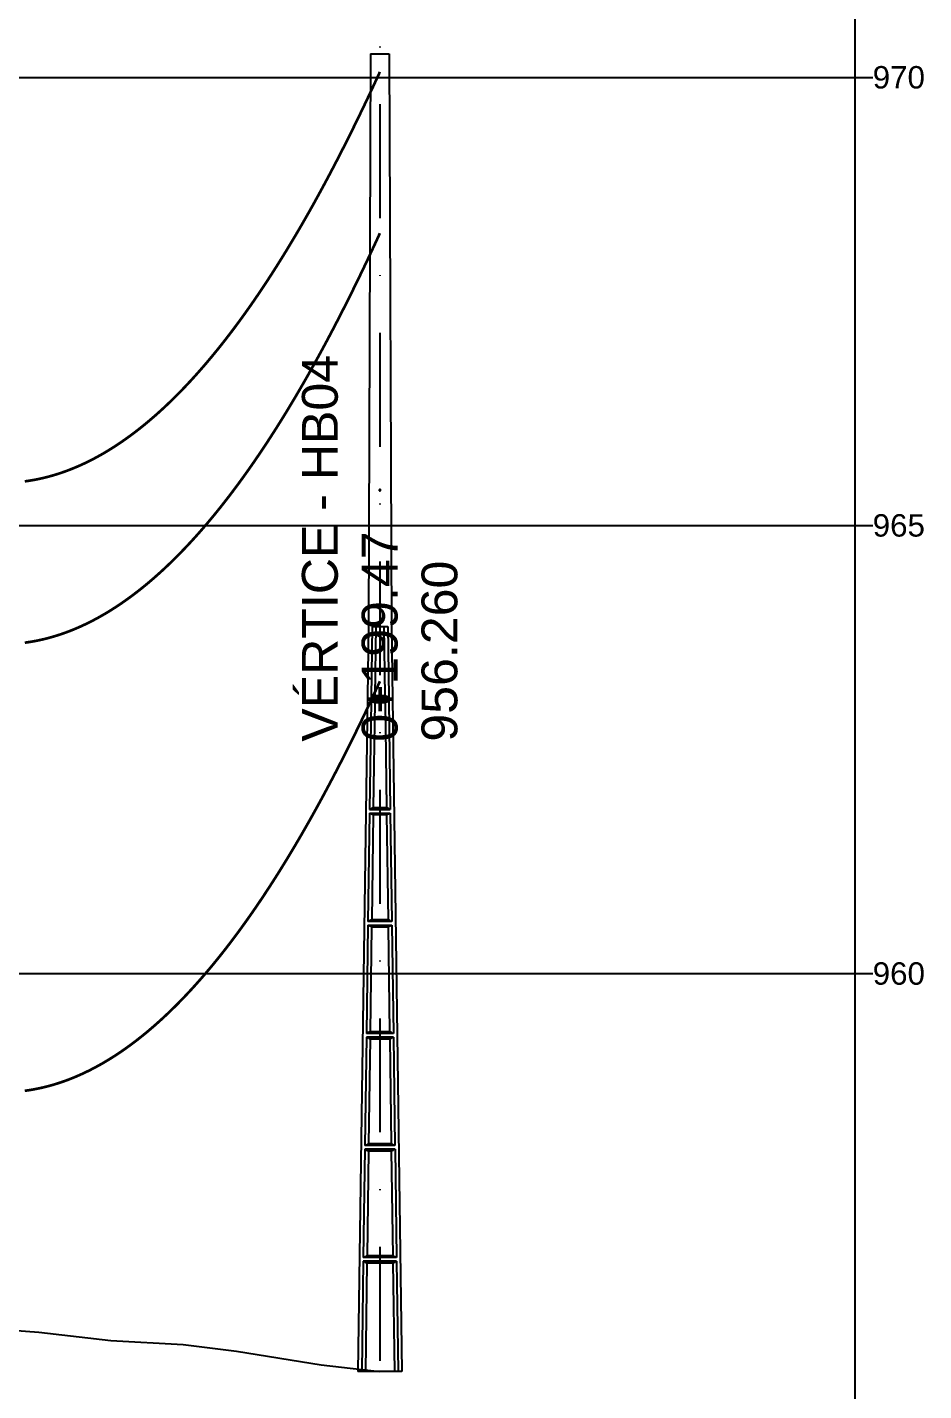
# Model space of a CAD drawing. Header units: metres. Extents: x -121 to 9872, y 3505 to 10721.
# Drawn here: x 158.9 to 258.9, y 4850.9 to 5003.1 of the extents above; entities that cross this region are included whole.
import ezdxf

# ---------------------------------------------------------------- set-up
doc = ezdxf.new("R2010")
doc.units = ezdxf.units.M
doc.header["$PDMODE"] = 2
doc.linetypes.add('DASHDOT', pattern=[25.4, 12.7, -6.35, 0, -6.35])
doc.linetypes.add('HIDDEN', pattern=[0.375, 0.25, -0.125])
for name, color, linetype in [('CON-EOL- CA OXLIP', 140, 'Continuous'), ('CON-EOL- FO', 101, 'Continuous'), ('CON-EOL- PROJEÇÃO', 22, 'Continuous'), ('Grade', 9, 'Continuous'), ('Ind.Rot', 8, 'DASHDOT'), ('Perfil - Caixa', 251, 'Continuous'), ('Perfil - Texto Geral', 7, 'Continuous'), ('Perfil -TERRENO', 7, 'HIDDEN'), ('POSTE DT', 7, 'Continuous')]:
    doc.layers.add(name, color=color, linetype=linetype)
doc.styles.add('Arial', font='arial.ttf')
doc.styles.get("Standard").update_dxf_attribs({"font": 'arial.ttf'})
doc.dimstyles.new('ISO-25', dxfattribs={"dimtxt": 2.5, "dimasz": 2.5, "dimexe": 1.25, "dimexo": 0.625, "dimtad": 1, "dimzin": 1, "dimtxsty": 'Standard', "dimcen": 2.5, "dimaunit": 1, "dimadec": 3, "dimazin": 3, "dimtfac": 1, "dimtmove": 0, "dimatfit": 3, "dimfxlon": 1, "dimarcsym": 0})

# ---------------------------------------------------------------- blocks, each defined once
blk = doc.blocks.new('*U9')
at = {"layer": 'POSTE DT', "extrusion": (0, 1, 0)}
for p, q in [((-3.31, 463.33), (-4.05, 262)), ((-3.31, 463.33), (3.31, 463.33)), ((3.31, 463.33), (4.06, 262)), ((-4.05, 262), (-7.72, 0)), ((-4.05, 262), (-4.05, 262)), ((-2.73, 262), (-3.08, 237.05)), ((-2.73, 262), (2.75, 262)), ((-1.42, 262), (-1.77, 237.57)), ((1.43, 262), (1.77, 237.57)), ((2.75, 262), (3.1, 237.05)), ((4.06, 262), (7.72, 0)), ((-3.1, 235.74), (-3.63, 197.65)), ((3.11, 235.73), (-3.1, 235.74)), ((3.1, 237.05), (-3.08, 237.05)), ((-1.8, 235.21), (-2.32, 198.19)), ((1.8, 235.21), (2.32, 198.19)), ((3.11, 235.73), (3.65, 197.65)), ((-3.65, 196.34), (-4.19, 158.25)), ((-2.35, 195.8), (-2.87, 158.8)), ((2.35, 195.8), (2.87, 158.8)), ((3.66, 196.34), (4.2, 158.25)), ((-4.21, 156.94), (-4.74, 118.85)), ((-2.9, 156.39), (-3.42, 119.41)), ((2.91, 156.39), (3.42, 119.41)), ((4.21, 156.94), (4.75, 118.85)), ((-4.76, 117.54), (-5.29, 79.45)), ((4.77, 117.54), (-4.76, 117.54)), ((4.75, 118.85), (-4.74, 118.85)), ((-3.46, 116.98), (-3.97, 80.02)), ((3.46, 116.98), (3.98, 80.02)), ((4.77, 117.54), (5.3, 79.45)), ((-5.31, 78.14), (-5.85, 40.06)), ((5.32, 78.14), (-5.31, 78.14)), ((5.3, 79.45), (-5.29, 79.45)), ((-4.01, 77.57), (-4.53, 40.63)), ((4.01, 77.57), (4.53, 40.63)), ((5.32, 78.14), (5.85, 40.06)), ((-5.86, 38.74), (-6.41, 0)), ((5.87, 38.74), (-5.86, 38.74)), ((5.85, 40.06), (-5.85, 40.06)), ((5.87, 38.74), (6.41, 0)), ((-4.56, 38.17), (-5.1, 0)), ((4.56, 38.17), (5.1, 0)), ((-6.41, 0), (-7.72, 0)), ((-5.1, 0), (-6.41, 0)), ((5.1, 0), (-5.1, 0)), ((6.41, 0), (5.1, 0)), ((7.72, 0), (6.41, 0))]:
    blk.add_line(p, q, dxfattribs=at)
at = {"layer": 'POSTE DT', "ltscale": 3}
for points in [[(-3.63, 197.65), (3.65, 197.65)], [(-3.65, 196.34), (3.66, 196.34)], [(4.2, 158.25), (-4.19, 158.25)], [(-4.21, 156.94), (4.21, 156.94)]]:
    blk.add_lwpolyline(points, dxfattribs=at)
at = {"layer": 'POSTE DT'}
for points, knots in [([(0.25, 309.94), (0.25, 309.93), (0.25, 309.93), (0.25, 309.92), (0.25, 309.91), (0.25, 309.9), (0.25, 309.89), (0.24, 309.85), (0.22, 309.82), (0.19, 309.77), (0.16, 309.74), (0.11, 309.71), (0.08, 309.7), (0.01, 309.68), (-0.02, 309.68), (-0.08, 309.7), (-0.11, 309.71), (-0.16, 309.74), (-0.18, 309.76), (-0.21, 309.8), (-0.22, 309.82), (-0.24, 309.85), (-0.24, 309.87), (-0.25, 309.89), (-0.25, 309.9), (-0.25, 309.92), (-0.25, 309.92), (-0.25, 309.93), (-0.25, 309.94), (-0.25, 309.95), (-0.25, 309.95), (-0.25, 309.96), (-0.25, 309.97), (-0.24, 310), (-0.23, 310.02), (-0.21, 310.07), (-0.2, 310.09), (-0.15, 310.14), (-0.13, 310.15), (-0.07, 310.18), (-0.03, 310.19), (0.03, 310.19), (0.06, 310.18), (0.12, 310.16), (0.14, 310.14), (0.18, 310.11), (0.2, 310.09), (0.21, 310.06), (0.22, 310.05), (0.23, 310.04), (0.24, 310.01), (0.24, 309.99), (0.25, 309.97), (0.25, 309.96), (0.25, 309.95), (0.25, 309.94), (0.25, 309.94), (0.25, 309.94), (0.25, 309.94)], [-54.728303, -54.728303, -54.728303, -54.728303, -54.309038, -54.309038, -53.647169, -53.647169, -52.532885, -52.532885, -48.86224, -48.86224, -45.282765, -45.282765, -41.52867, -41.52867, -37.867486, -37.867486, -34.454589, -34.454589, -31.301423, -31.301423, -28.48103, -28.48103, -26.961755, -26.961755, -25.7544, -25.7544, -25.136228, -25.136228, -24.64409, -24.64409, -24.094201, -24.094201, -23.191199, -23.191199, -20.494482, -20.494482, -17.342863, -17.342863, -13.645538, -13.645538, -9.835989, -9.835989, -6.296781, -6.296781, -3.005029, -3.005029, 0, 0, 0, 1.527594, 1.527594, 3.697216, 3.697216, 4.489727, 4.489727, 5.01438, 5.01438, 5.095313, 5.095313, 5.095313, 5.095313]), ([(-3.1, 235.74), (-2.88, 235.65), (-2.67, 235.56), (-2.23, 235.39), (-2.02, 235.3), (-1.8, 235.21)], [0.055576, 0.055576, 0.055576, 0.055576, 56.767409, 56.767409, 113.50757, 113.50757, 113.50757, 113.50757]), ([(-1.77, 237.57), (-1.99, 237.49), (-2.21, 237.4), (-2.64, 237.22), (-2.86, 237.14), (-3.08, 237.05)], [0, 0, 0, 0, 56.660495, 56.660495, 113.412826, 113.412826, 113.412826, 113.412826]), ([(-1.8, 235.21), (-1.2, 235.21), (-0.6, 235.21), (0.6, 235.21), (1.2, 235.21), (1.8, 235.21)], [0, 0, 0, 0, 68.567797, 68.567797, 137.136247, 137.136247, 137.136247, 137.136247]), ([(1.77, 237.57), (1.18, 237.57), (0.59, 237.57), (-0.59, 237.57), (-1.18, 237.57), (-1.77, 237.57)], [0, 0, 0, 0, 67.306894, 67.306894, 134.614447, 134.614447, 134.614447, 134.614447]), ([(3.1, 237.05), (2.87, 237.14), (2.65, 237.23), (2.21, 237.4), (1.99, 237.49), (1.77, 237.57)], [0, 0, 0, 0, 56.738948, 56.738948, 113.38731, 113.38731, 113.38731, 113.38731]), ([(1.8, 235.21), (2.02, 235.3), (2.24, 235.38), (2.68, 235.56), (2.89, 235.65), (3.11, 235.73)], [0, 0, 0, 0, 56.845349, 56.845349, 113.599799, 113.599799, 113.599799, 113.599799]), ([(-2.32, 198.19), (-2.54, 198.1), (-2.76, 198.01), (-3.2, 197.83), (-3.41, 197.74), (-3.63, 197.65)], [0, 0, 0, 0, 63.412073, 63.412073, 126.777421, 126.777421, 126.777421, 126.777421]), ([(2.32, 198.19), (1.55, 198.19), (0.77, 198.19), (-0.77, 198.19), (-1.55, 198.19), (-2.32, 198.19)], [0, 0, 0, 0, 88.31008, 88.31008, 176.620652, 176.620652, 176.620652, 176.620652]), ([(3.65, 197.65), (3.43, 197.74), (3.2, 197.83), (2.76, 198.01), (2.54, 198.1), (2.32, 198.19)], [0, 0, 0, 0, 63.488119, 63.488119, 126.880939, 126.880939, 126.880939, 126.880939]), ([(-3.65, 196.34), (-3.43, 196.25), (-3.22, 196.16), (-2.78, 195.98), (-2.57, 195.89), (-2.35, 195.8)], [0.054307, 0.054307, 0.054307, 0.054307, 63.527131, 63.527131, 127.063246, 127.063246, 127.063246, 127.063246]), ([(-2.35, 195.8), (-1.57, 195.8), (-0.78, 195.8), (0.79, 195.8), (1.57, 195.8), (2.35, 195.8)], [0, 0, 0, 0, 89.585713, 89.585713, 179.17191, 179.17191, 179.17191, 179.17191]), ([(2.35, 195.8), (2.57, 195.89), (2.79, 195.98), (3.23, 196.16), (3.45, 196.25), (3.66, 196.34)], [0, 0, 0, 0, 63.60246, 63.60246, 127.109696, 127.109696, 127.109696, 127.109696]), ([(-2.87, 158.8), (-3.09, 158.71), (-3.31, 158.62), (-3.75, 158.43), (-3.97, 158.34), (-4.19, 158.25)], [0, 0, 0, 0, 70.301707, 70.301707, 140.590947, 140.590947, 140.590947, 140.590947]), ([(2.87, 158.8), (1.92, 158.8), (0.96, 158.8), (-0.96, 158.8), (-1.91, 158.8), (-2.87, 158.8)], [0, 0, 0, 0, 109.314454, 109.314454, 218.629264, 218.629264, 218.629264, 218.629264]), ([(4.2, 158.25), (3.98, 158.34), (3.76, 158.44), (3.31, 158.62), (3.09, 158.71), (2.87, 158.8)], [0, 0, 0, 0, 70.379198, 70.379198, 140.659718, 140.659718, 140.659718, 140.659718]), ([(-4.21, 156.94), (-3.99, 156.85), (-3.77, 156.75), (-3.34, 156.57), (-3.12, 156.48), (-2.9, 156.39)], [0.053423, 0.053423, 0.053423, 0.053423, 70.429742, 70.429742, 140.90167, 140.90167, 140.90167, 140.90167]), ([(-2.9, 156.39), (-1.94, 156.39), (-0.97, 156.39), (0.97, 156.39), (1.94, 156.39), (2.91, 156.39)], [0, 0, 0, 0, 110.60219, 110.60219, 221.20473, 221.20473, 221.20473, 221.20473]), ([(2.91, 156.39), (3.12, 156.48), (3.34, 156.57), (3.78, 156.75), (4, 156.85), (4.21, 156.94)], [0, 0, 0, 0, 70.506649, 70.506649, 140.914701, 140.914701, 140.914701, 140.914701]), ([(-4.76, 117.54), (-4.54, 117.45), (-4.32, 117.35), (-3.89, 117.17), (-3.67, 117.07), (-3.46, 116.98)], [0.052784, 0.052784, 0.052784, 0.052784, 77.438432, 77.438432, 154.950301, 154.950301, 154.950301, 154.950301]), ([(-3.42, 119.41), (-3.64, 119.32), (-3.86, 119.23), (-4.3, 119.04), (-4.52, 118.95), (-4.74, 118.85)], [0, 0, 0, 0, 77.299547, 77.299547, 154.618634, 154.618634, 154.618634, 154.618634]), ([(-3.46, 116.98), (-2.3, 116.98), (-1.15, 116.98), (1.15, 116.98), (2.31, 116.98), (3.46, 116.98)], [0, 0, 0, 0, 131.617604, 131.617604, 263.235447, 263.235447, 263.235447, 263.235447]), ([(3.42, 119.41), (2.28, 119.41), (1.14, 119.41), (-1.14, 119.41), (-2.28, 119.41), (-3.42, 119.41)], [0, 0, 0, 0, 130.319901, 130.319901, 260.640046, 260.640046, 260.640046, 260.640046]), ([(4.75, 118.85), (4.53, 118.95), (4.31, 119.04), (3.87, 119.23), (3.64, 119.32), (3.42, 119.41)], [0, 0, 0, 0, 77.381597, 77.381597, 154.66183, 154.66183, 154.66183, 154.66183]), ([(3.46, 116.98), (3.68, 117.07), (3.89, 117.17), (4.33, 117.35), (4.55, 117.45), (4.77, 117.54)], [0, 0, 0, 0, 77.520013, 77.520013, 154.938747, 154.938747, 154.938747, 154.938747]), ([(-5.31, 78.14), (-5.09, 78.05), (-4.88, 77.95), (-4.44, 77.76), (-4.23, 77.67), (-4.01, 77.57)], [0.052308, 0.052308, 0.052308, 0.052308, 84.527725, 84.527725, 169.158824, 169.158824, 169.158824, 169.158824]), ([(-3.97, 80.02), (-4.19, 79.93), (-4.41, 79.83), (-4.85, 79.64), (-5.07, 79.55), (-5.29, 79.45)], [0, 0, 0, 0, 84.379671, 84.379671, 168.809376, 168.809376, 168.809376, 168.809376]), ([(-4.01, 77.57), (-2.67, 77.57), (-1.34, 77.57), (1.34, 77.57), (2.67, 77.57), (4.01, 77.57)], [0, 0, 0, 0, 152.632212, 152.632212, 305.264569, 305.264569, 305.264569, 305.264569]), ([(3.98, 80.02), (2.65, 80.02), (1.33, 80.02), (-1.32, 80.02), (-2.65, 80.02), (-3.97, 80.02)], [0, 0, 0, 0, 151.326157, 151.326157, 302.652465, 302.652465, 302.652465, 302.652465]), ([(5.3, 79.45), (5.08, 79.55), (4.86, 79.64), (4.42, 79.83), (4.2, 79.93), (3.98, 80.02)], [0, 0, 0, 0, 84.46863, 84.46863, 168.833721, 168.833721, 168.833721, 168.833721]), ([(4.01, 77.57), (4.23, 77.67), (4.45, 77.76), (4.88, 77.95), (5.1, 78.05), (5.32, 78.14)], [0, 0, 0, 0, 84.616316, 84.616316, 169.129178, 169.129178, 169.129178, 169.129178]), ([(-5.86, 38.74), (-5.65, 38.65), (-5.43, 38.55), (-5, 38.36), (-4.78, 38.26), (-4.56, 38.17)], [0.026524, 0.026524, 0.026524, 0.026524, 91.679563, 91.679563, 183.466041, 183.466041, 183.466041, 183.466041]), ([(-4.53, 40.63), (-4.75, 40.53), (-4.97, 40.44), (-5.41, 40.25), (-5.63, 40.15), (-5.85, 40.06)], [0, 0, 0, 0, 91.523648, 91.523648, 183.126775, 183.126775, 183.126775, 183.126775]), ([(4.53, 40.63), (3.02, 40.63), (1.51, 40.63), (-1.51, 40.63), (-3.02, 40.63), (-4.53, 40.63)], [0, 0, 0, 0, 172.33304, 172.33304, 344.666151, 344.666151, 344.666151, 344.666151]), ([(5.85, 40.06), (5.63, 40.15), (5.41, 40.25), (4.97, 40.44), (4.75, 40.53), (4.53, 40.63)], [0, 0, 0, 0, 91.621326, 91.621326, 183.137324, 183.137324, 183.137324, 183.137324]), ([(4.56, 38.17), (4.78, 38.26), (5, 38.36), (5.43, 38.55), (5.65, 38.65), (5.87, 38.74)], [0, 0, 0, 0, 91.776928, 91.776928, 183.448614, 183.448614, 183.448614, 183.448614]), ([(-4.56, 38.17), (-3.04, 38.17), (-1.52, 38.17), (1.52, 38.17), (3.04, 38.17), (4.56, 38.17)], [0, 0, 0, 0, 173.646192, 173.646192, 347.292451, 347.292451, 347.292451, 347.292451])]:
    blk.add_open_spline(points, degree=3, knots=knots, dxfattribs=at)
blk = doc.blocks.new('*D321')
at = {"color": 0, "lineweight": -2, "transparency": 16777216}
for p, q in [((130.74, 5012.3), (130.74, 5014.55)), ((198.21, 5012.3), (198.21, 5014.55)), ((133.24, 5013.3), (195.71, 5013.3))]:
    blk.add_line(p, q, dxfattribs=at)
at = {"color": 0, "transparency": 16777216}
for points in [[(133.24, 5013.72), (133.24, 5012.88), (130.74, 5013.3)], [(195.71, 5013.72), (195.71, 5012.88), (198.21, 5013.3)]]:
    blk.add_solid(points, dxfattribs=at)
at = {"layer": 'Defpoints', "color": 0, "transparency": 16777216}
for p in [(198.21, 5013.3), (198.21, 5000.11), (130.74, 4970.79)]:
    blk.add_point(p, dxfattribs=at)
at = {"color": 0, "transparency": 16777216, "insert": (164.47, 5015.2), "char_height": 2.5, "attachment_point": 5}
blk.add_mtext('67.47', dxfattribs=at)

msp = doc.modelspace()

# ---------------------------------------------------------------- linework, layer by layer
at = {"layer": 'CON-EOL- CA OXLIP', "const_width": 0.3}
for points in [[(158.599, 4952.417), (158.935, 4952.464), (159.27, 4952.516), (159.606, 4952.574), (159.942, 4952.638), (160.277, 4952.708), (160.613, 4952.783), (160.949, 4952.865), (161.284, 4952.952), (161.62, 4953.045), (161.956, 4953.144), (162.291, 4953.248), (162.627, 4953.358), (162.963, 4953.475), (163.298, 4953.596), (163.634, 4953.724), (163.97, 4953.858), (164.305, 4953.997), (164.641, 4954.142), (164.977, 4954.293), (165.312, 4954.45), (165.648, 4954.612), (165.984, 4954.781), (166.319, 4954.955), (166.655, 4955.135), (166.991, 4955.321), (167.326, 4955.512), (167.662, 4955.71), (167.998, 4955.913), (168.333, 4956.122), (168.669, 4956.337), (169.005, 4956.557), (169.34, 4956.784), (169.676, 4957.016), (170.012, 4957.254), (170.347, 4957.498), (170.683, 4957.748), (171.019, 4958.003), (171.354, 4958.264), (171.69, 4958.531), (172.026, 4958.804), (172.361, 4959.083), (172.697, 4959.368), (173.033, 4959.658), (173.368, 4959.954), (173.704, 4960.256), (174.04, 4960.564), (174.375, 4960.878), (174.711, 4961.197), (175.046, 4961.523), (175.382, 4961.854), (175.718, 4962.191), (176.053, 4962.533), (176.389, 4962.882), (176.725, 4963.237), (177.06, 4963.597), (177.396, 4963.963), (177.732, 4964.335), (178.067, 4964.713), (178.403, 4965.096), (178.739, 4965.486), (179.074, 4965.881), (179.41, 4966.282), (179.746, 4966.689), (180.081, 4967.102), (180.417, 4967.52), (180.753, 4967.945), (181.088, 4968.375), (181.424, 4968.811), (181.76, 4969.253), (182.095, 4969.701), (182.431, 4970.155), (182.767, 4970.615), (183.102, 4971.08), (183.438, 4971.551), (183.774, 4972.028), (184.109, 4972.511), (184.445, 4973), (184.781, 4973.495), (185.116, 4973.995), (185.452, 4974.502), (185.788, 4975.014), (186.123, 4975.532), (186.459, 4976.056), (186.795, 4976.586), (187.13, 4977.122), (187.466, 4977.663), (187.802, 4978.211), (188.137, 4978.764), (188.473, 4979.324), (188.809, 4979.889), (189.144, 4980.46), (189.48, 4981.037), (189.816, 4981.619), (190.151, 4982.208), (190.487, 4982.802), (190.823, 4983.403), (191.158, 4984.009), (191.494, 4984.621), (191.83, 4985.24), (192.165, 4985.863), (192.501, 4986.493), (192.837, 4987.129), (193.172, 4987.771), (193.508, 4988.418), (193.844, 4989.072), (194.179, 4989.731), (194.515, 4990.397), (194.851, 4991.068), (195.186, 4991.745), (195.522, 4992.428), (195.858, 4993.117), (196.193, 4993.812), (196.529, 4994.513), (196.865, 4995.219), (197.2, 4995.932), (197.536, 4996.651), (197.871, 4997.375), (198.207, 4998.106)], [(158.599, 4952.417), (158.935, 4952.464), (159.27, 4952.516), (159.606, 4952.574), (159.942, 4952.638), (160.277, 4952.708), (160.613, 4952.783), (160.949, 4952.865), (161.284, 4952.952), (161.62, 4953.045), (161.956, 4953.144), (162.291, 4953.248), (162.627, 4953.358), (162.963, 4953.475), (163.298, 4953.596), (163.634, 4953.724), (163.97, 4953.858), (164.305, 4953.997), (164.641, 4954.142), (164.977, 4954.293), (165.312, 4954.45), (165.648, 4954.612), (165.984, 4954.781), (166.319, 4954.955), (166.655, 4955.135), (166.991, 4955.321), (167.326, 4955.512), (167.662, 4955.71), (167.998, 4955.913), (168.333, 4956.122), (168.669, 4956.337), (169.005, 4956.557), (169.34, 4956.784), (169.676, 4957.016), (170.012, 4957.254), (170.347, 4957.498), (170.683, 4957.748), (171.019, 4958.003), (171.354, 4958.264), (171.69, 4958.531), (172.026, 4958.804), (172.361, 4959.083), (172.697, 4959.368), (173.033, 4959.658), (173.368, 4959.954), (173.704, 4960.256), (174.04, 4960.564), (174.375, 4960.878), (174.711, 4961.197), (175.046, 4961.523), (175.382, 4961.854), (175.718, 4962.191), (176.053, 4962.533), (176.389, 4962.882), (176.725, 4963.237), (177.06, 4963.597), (177.396, 4963.963), (177.732, 4964.335), (178.067, 4964.713), (178.403, 4965.096), (178.739, 4965.486), (179.074, 4965.881), (179.41, 4966.282), (179.746, 4966.689), (180.081, 4967.102), (180.417, 4967.52), (180.753, 4967.945), (181.088, 4968.375), (181.424, 4968.811), (181.76, 4969.253), (182.095, 4969.701), (182.431, 4970.155), (182.767, 4970.615), (183.102, 4971.08), (183.438, 4971.551), (183.774, 4972.028), (184.109, 4972.511), (184.445, 4973), (184.781, 4973.495), (185.116, 4973.995), (185.452, 4974.502), (185.788, 4975.014), (186.123, 4975.532), (186.459, 4976.056), (186.795, 4976.586), (187.13, 4977.122), (187.466, 4977.663), (187.802, 4978.211), (188.137, 4978.764), (188.473, 4979.324), (188.809, 4979.889), (189.144, 4980.46), (189.48, 4981.037), (189.816, 4981.619), (190.151, 4982.208), (190.487, 4982.802), (190.823, 4983.403), (191.158, 4984.009), (191.494, 4984.621), (191.83, 4985.239), (192.165, 4985.863), (192.501, 4986.493), (192.837, 4987.129), (193.172, 4987.771), (193.508, 4988.418), (193.844, 4989.072), (194.179, 4989.731), (194.515, 4990.397), (194.851, 4991.068), (195.186, 4991.745), (195.522, 4992.428), (195.858, 4993.117), (196.193, 4993.812), (196.529, 4994.513), (196.865, 4995.219), (197.2, 4995.932), (197.536, 4996.651), (197.871, 4997.375), (198.207, 4998.106)], [(158.599, 4952.417), (158.935, 4952.464), (159.27, 4952.516), (159.606, 4952.574), (159.942, 4952.638), (160.277, 4952.708), (160.613, 4952.783), (160.949, 4952.865), (161.284, 4952.952), (161.62, 4953.045), (161.956, 4953.144), (162.291, 4953.248), (162.627, 4953.358), (162.963, 4953.475), (163.298, 4953.596), (163.634, 4953.724), (163.97, 4953.858), (164.305, 4953.997), (164.641, 4954.142), (164.977, 4954.293), (165.312, 4954.45), (165.648, 4954.612), (165.984, 4954.781), (166.319, 4954.955), (166.655, 4955.135), (166.991, 4955.321), (167.326, 4955.512), (167.662, 4955.71), (167.998, 4955.913), (168.333, 4956.122), (168.669, 4956.337), (169.005, 4956.557), (169.34, 4956.784), (169.676, 4957.016), (170.012, 4957.254), (170.347, 4957.498), (170.683, 4957.748), (171.019, 4958.003), (171.354, 4958.264), (171.69, 4958.531), (172.026, 4958.804), (172.361, 4959.083), (172.697, 4959.368), (173.033, 4959.658), (173.368, 4959.954), (173.704, 4960.256), (174.04, 4960.564), (174.375, 4960.878), (174.711, 4961.197), (175.046, 4961.523), (175.382, 4961.854), (175.718, 4962.191), (176.053, 4962.533), (176.389, 4962.882), (176.725, 4963.237), (177.06, 4963.597), (177.396, 4963.963), (177.732, 4964.335), (178.067, 4964.713), (178.403, 4965.096), (178.739, 4965.486), (179.074, 4965.881), (179.41, 4966.282), (179.746, 4966.689), (180.081, 4967.102), (180.417, 4967.52), (180.753, 4967.945), (181.088, 4968.375), (181.424, 4968.811), (181.76, 4969.253), (182.095, 4969.701), (182.431, 4970.155), (182.767, 4970.615), (183.102, 4971.08), (183.438, 4971.551), (183.774, 4972.028), (184.109, 4972.511), (184.445, 4973), (184.781, 4973.495), (185.116, 4973.995), (185.452, 4974.502), (185.788, 4975.014), (186.123, 4975.532), (186.459, 4976.056), (186.795, 4976.586), (187.13, 4977.122), (187.466, 4977.663), (187.802, 4978.211), (188.137, 4978.764), (188.473, 4979.324), (188.809, 4979.889), (189.144, 4980.46), (189.48, 4981.037), (189.816, 4981.619), (190.151, 4982.208), (190.487, 4982.802), (190.823, 4983.403), (191.158, 4984.009), (191.494, 4984.621), (191.83, 4985.239), (192.165, 4985.863), (192.501, 4986.493), (192.837, 4987.129), (193.172, 4987.771), (193.508, 4988.418), (193.844, 4989.072), (194.179, 4989.731), (194.515, 4990.397), (194.851, 4991.068), (195.186, 4991.745), (195.522, 4992.428), (195.858, 4993.117), (196.193, 4993.812), (196.529, 4994.513), (196.865, 4995.219), (197.2, 4995.932), (197.536, 4996.651), (197.871, 4997.375), (198.207, 4998.106)]]:
    msp.add_lwpolyline(points, dxfattribs=at)
at = {"layer": 'CON-EOL- FO', "const_width": 0.3}
for points in [[(158.599, 4934.417), (158.935, 4934.464), (159.27, 4934.516), (159.606, 4934.574), (159.942, 4934.638), (160.277, 4934.708), (160.613, 4934.783), (160.949, 4934.865), (161.284, 4934.952), (161.62, 4935.045), (161.956, 4935.144), (162.291, 4935.248), (162.627, 4935.358), (162.963, 4935.475), (163.298, 4935.596), (163.634, 4935.724), (163.97, 4935.858), (164.305, 4935.997), (164.641, 4936.142), (164.977, 4936.293), (165.312, 4936.45), (165.648, 4936.612), (165.984, 4936.781), (166.319, 4936.955), (166.655, 4937.135), (166.991, 4937.321), (167.326, 4937.512), (167.662, 4937.71), (167.998, 4937.913), (168.333, 4938.122), (168.669, 4938.337), (169.005, 4938.557), (169.34, 4938.784), (169.676, 4939.016), (170.012, 4939.254), (170.347, 4939.498), (170.683, 4939.748), (171.019, 4940.003), (171.354, 4940.264), (171.69, 4940.531), (172.026, 4940.804), (172.361, 4941.083), (172.697, 4941.368), (173.033, 4941.658), (173.368, 4941.954), (173.704, 4942.256), (174.04, 4942.564), (174.375, 4942.878), (174.711, 4943.197), (175.046, 4943.523), (175.382, 4943.854), (175.718, 4944.191), (176.053, 4944.533), (176.389, 4944.882), (176.725, 4945.237), (177.06, 4945.597), (177.396, 4945.963), (177.732, 4946.335), (178.067, 4946.713), (178.403, 4947.096), (178.739, 4947.486), (179.074, 4947.881), (179.41, 4948.282), (179.746, 4948.689), (180.081, 4949.102), (180.417, 4949.52), (180.753, 4949.945), (181.088, 4950.375), (181.424, 4950.811), (181.76, 4951.253), (182.095, 4951.701), (182.431, 4952.155), (182.767, 4952.615), (183.102, 4953.08), (183.438, 4953.551), (183.774, 4954.028), (184.109, 4954.511), (184.445, 4955), (184.781, 4955.495), (185.116, 4955.995), (185.452, 4956.502), (185.788, 4957.014), (186.123, 4957.532), (186.459, 4958.056), (186.795, 4958.586), (187.13, 4959.122), (187.466, 4959.663), (187.802, 4960.211), (188.137, 4960.764), (188.473, 4961.324), (188.809, 4961.889), (189.144, 4962.46), (189.48, 4963.037), (189.816, 4963.619), (190.151, 4964.208), (190.487, 4964.802), (190.823, 4965.403), (191.158, 4966.009), (191.494, 4966.621), (191.83, 4967.24), (192.165, 4967.863), (192.501, 4968.493), (192.837, 4969.129), (193.172, 4969.771), (193.508, 4970.418), (193.844, 4971.072), (194.179, 4971.731), (194.515, 4972.397), (194.851, 4973.068), (195.186, 4973.745), (195.522, 4974.428), (195.858, 4975.117), (196.193, 4975.812), (196.529, 4976.513), (196.865, 4977.219), (197.2, 4977.932), (197.536, 4978.651), (197.871, 4979.375), (198.207, 4980.106)], [(158.599, 4934.417), (158.935, 4934.464), (159.27, 4934.516), (159.606, 4934.574), (159.942, 4934.638), (160.277, 4934.708), (160.613, 4934.783), (160.949, 4934.865), (161.284, 4934.952), (161.62, 4935.045), (161.956, 4935.144), (162.291, 4935.248), (162.627, 4935.358), (162.963, 4935.475), (163.298, 4935.596), (163.634, 4935.724), (163.97, 4935.858), (164.305, 4935.997), (164.641, 4936.142), (164.977, 4936.293), (165.312, 4936.45), (165.648, 4936.612), (165.984, 4936.781), (166.319, 4936.955), (166.655, 4937.135), (166.991, 4937.321), (167.326, 4937.512), (167.662, 4937.71), (167.998, 4937.913), (168.333, 4938.122), (168.669, 4938.337), (169.005, 4938.557), (169.34, 4938.784), (169.676, 4939.016), (170.012, 4939.254), (170.347, 4939.498), (170.683, 4939.748), (171.019, 4940.003), (171.354, 4940.264), (171.69, 4940.531), (172.026, 4940.804), (172.361, 4941.083), (172.697, 4941.368), (173.033, 4941.658), (173.368, 4941.954), (173.704, 4942.256), (174.04, 4942.564), (174.375, 4942.878), (174.711, 4943.197), (175.046, 4943.523), (175.382, 4943.854), (175.718, 4944.191), (176.053, 4944.533), (176.389, 4944.882), (176.725, 4945.237), (177.06, 4945.597), (177.396, 4945.963), (177.732, 4946.335), (178.067, 4946.713), (178.403, 4947.096), (178.739, 4947.486), (179.074, 4947.881), (179.41, 4948.282), (179.746, 4948.689), (180.081, 4949.102), (180.417, 4949.52), (180.753, 4949.945), (181.088, 4950.375), (181.424, 4950.811), (181.76, 4951.253), (182.095, 4951.701), (182.431, 4952.155), (182.767, 4952.615), (183.102, 4953.08), (183.438, 4953.551), (183.774, 4954.028), (184.109, 4954.511), (184.445, 4955), (184.781, 4955.495), (185.116, 4955.995), (185.452, 4956.502), (185.788, 4957.014), (186.123, 4957.532), (186.459, 4958.056), (186.795, 4958.586), (187.13, 4959.122), (187.466, 4959.663), (187.802, 4960.211), (188.137, 4960.764), (188.473, 4961.324), (188.809, 4961.889), (189.144, 4962.46), (189.48, 4963.037), (189.816, 4963.619), (190.151, 4964.208), (190.487, 4964.802), (190.823, 4965.403), (191.158, 4966.009), (191.494, 4966.621), (191.83, 4967.239), (192.165, 4967.863), (192.501, 4968.493), (192.837, 4969.129), (193.172, 4969.771), (193.508, 4970.418), (193.844, 4971.072), (194.179, 4971.731), (194.515, 4972.397), (194.851, 4973.068), (195.186, 4973.745), (195.522, 4974.428), (195.858, 4975.117), (196.193, 4975.812), (196.529, 4976.513), (196.865, 4977.219), (197.2, 4977.932), (197.536, 4978.651), (197.871, 4979.375), (198.207, 4980.106)], [(158.599, 4934.417), (158.935, 4934.464), (159.27, 4934.516), (159.606, 4934.574), (159.942, 4934.638), (160.277, 4934.708), (160.613, 4934.783), (160.949, 4934.865), (161.284, 4934.952), (161.62, 4935.045), (161.956, 4935.144), (162.291, 4935.248), (162.627, 4935.358), (162.963, 4935.475), (163.298, 4935.596), (163.634, 4935.724), (163.97, 4935.858), (164.305, 4935.997), (164.641, 4936.142), (164.977, 4936.293), (165.312, 4936.45), (165.648, 4936.612), (165.984, 4936.781), (166.319, 4936.955), (166.655, 4937.135), (166.991, 4937.321), (167.326, 4937.512), (167.662, 4937.71), (167.998, 4937.913), (168.333, 4938.122), (168.669, 4938.337), (169.005, 4938.557), (169.34, 4938.784), (169.676, 4939.016), (170.012, 4939.254), (170.347, 4939.498), (170.683, 4939.748), (171.019, 4940.003), (171.354, 4940.264), (171.69, 4940.531), (172.026, 4940.804), (172.361, 4941.083), (172.697, 4941.368), (173.033, 4941.658), (173.368, 4941.954), (173.704, 4942.256), (174.04, 4942.564), (174.375, 4942.878), (174.711, 4943.197), (175.046, 4943.523), (175.382, 4943.854), (175.718, 4944.191), (176.053, 4944.533), (176.389, 4944.882), (176.725, 4945.237), (177.06, 4945.597), (177.396, 4945.963), (177.732, 4946.335), (178.067, 4946.713), (178.403, 4947.096), (178.739, 4947.486), (179.074, 4947.881), (179.41, 4948.282), (179.746, 4948.689), (180.081, 4949.102), (180.417, 4949.52), (180.753, 4949.945), (181.088, 4950.375), (181.424, 4950.811), (181.76, 4951.253), (182.095, 4951.701), (182.431, 4952.155), (182.767, 4952.615), (183.102, 4953.08), (183.438, 4953.551), (183.774, 4954.028), (184.109, 4954.511), (184.445, 4955), (184.781, 4955.495), (185.116, 4955.995), (185.452, 4956.502), (185.788, 4957.014), (186.123, 4957.532), (186.459, 4958.056), (186.795, 4958.586), (187.13, 4959.122), (187.466, 4959.663), (187.802, 4960.211), (188.137, 4960.764), (188.473, 4961.324), (188.809, 4961.889), (189.144, 4962.46), (189.48, 4963.037), (189.816, 4963.619), (190.151, 4964.208), (190.487, 4964.802), (190.823, 4965.403), (191.158, 4966.009), (191.494, 4966.621), (191.83, 4967.239), (192.165, 4967.863), (192.501, 4968.493), (192.837, 4969.129), (193.172, 4969.771), (193.508, 4970.418), (193.844, 4971.072), (194.179, 4971.731), (194.515, 4972.397), (194.851, 4973.068), (195.186, 4973.745), (195.522, 4974.428), (195.858, 4975.117), (196.193, 4975.812), (196.529, 4976.513), (196.865, 4977.219), (197.2, 4977.932), (197.536, 4978.651), (197.871, 4979.375), (198.207, 4980.106)]]:
    msp.add_lwpolyline(points, dxfattribs=at)
at = {"layer": 'CON-EOL- PROJEÇÃO', "const_width": 0.3}
msp.add_lwpolyline([(158.599, 4884.417), (158.935, 4884.464), (159.27, 4884.516), (159.606, 4884.574), (159.942, 4884.638), (160.277, 4884.708), (160.613, 4884.783), (160.949, 4884.865), (161.284, 4884.952), (161.62, 4885.045), (161.956, 4885.144), (162.291, 4885.248), (162.627, 4885.358), (162.963, 4885.475), (163.298, 4885.596), (163.634, 4885.724), (163.97, 4885.858), (164.305, 4885.997), (164.641, 4886.142), (164.977, 4886.293), (165.312, 4886.45), (165.648, 4886.612), (165.984, 4886.781), (166.319, 4886.955), (166.655, 4887.135), (166.991, 4887.321), (167.326, 4887.512), (167.662, 4887.71), (167.998, 4887.913), (168.333, 4888.122), (168.669, 4888.337), (169.005, 4888.557), (169.34, 4888.784), (169.676, 4889.016), (170.012, 4889.254), (170.347, 4889.498), (170.683, 4889.748), (171.019, 4890.003), (171.354, 4890.264), (171.69, 4890.531), (172.026, 4890.804), (172.361, 4891.083), (172.697, 4891.368), (173.033, 4891.658), (173.368, 4891.954), (173.704, 4892.256), (174.04, 4892.564), (174.375, 4892.878), (174.711, 4893.197), (175.046, 4893.523), (175.382, 4893.854), (175.718, 4894.191), (176.053, 4894.533), (176.389, 4894.882), (176.725, 4895.237), (177.06, 4895.597), (177.396, 4895.963), (177.732, 4896.335), (178.067, 4896.713), (178.403, 4897.096), (178.739, 4897.486), (179.074, 4897.881), (179.41, 4898.282), (179.746, 4898.689), (180.081, 4899.102), (180.417, 4899.52), (180.753, 4899.945), (181.088, 4900.375), (181.424, 4900.811), (181.76, 4901.253), (182.095, 4901.701), (182.431, 4902.155), (182.767, 4902.615), (183.102, 4903.08), (183.438, 4903.551), (183.774, 4904.028), (184.109, 4904.511), (184.445, 4905), (184.781, 4905.495), (185.116, 4905.995), (185.452, 4906.502), (185.788, 4907.014), (186.123, 4907.532), (186.459, 4908.056), (186.795, 4908.586), (187.13, 4909.122), (187.466, 4909.663), (187.802, 4910.211), (188.137, 4910.764), (188.473, 4911.324), (188.809, 4911.889), (189.144, 4912.46), (189.48, 4913.037), (189.816, 4913.619), (190.151, 4914.208), (190.487, 4914.802), (190.823, 4915.403), (191.158, 4916.009), (191.494, 4916.621), (191.83, 4917.239), (192.165, 4917.863), (192.501, 4918.493), (192.837, 4919.129), (193.172, 4919.771), (193.508, 4920.418), (193.844, 4921.072), (194.179, 4921.731), (194.515, 4922.397), (194.851, 4923.068), (195.186, 4923.745), (195.522, 4924.428), (195.858, 4925.117), (196.193, 4925.812), (196.529, 4926.513), (196.865, 4927.219), (197.2, 4927.932), (197.536, 4928.651), (197.871, 4929.375), (198.207, 4930.106)], dxfattribs=at)
at = {"layer": 'Grade'}
for points in [[(-71.252, 4997.486), (251.167, 4997.486)], [(-71.252, 4947.486), (251.167, 4947.486)], [(-71.252, 4897.486), (251.167, 4897.486)]]:
    msp.add_lwpolyline(points, dxfattribs=at)
at = {"layer": 'Ind.Rot', "linetype": 'DASHDOT'}
msp.add_line((198.207, 5147.486), (198.207, 4547.486), dxfattribs=at)
at = {"layer": 'Perfil - Caixa'}
for p, q in [((251.167, 4997.486), (253.167, 4997.486)), ((251.167, 4947.486), (253.167, 4947.486)), ((251.167, 4897.486), (253.167, 4897.486))]:
    msp.add_line(p, q, dxfattribs=at)
msp.add_lwpolyline([(-71.252, 5147.486), (251.167, 5147.486), (251.167, 4597.486), (-71.252, 4597.486)], close=True, dxfattribs=at)
at = {"layer": 'Perfil -TERRENO', "linetype": 'Continuous'}
msp.add_lwpolyline([(56.48, 4864.462), (61.763, 4864.379), (70.141, 4864.501), (78.326, 4864.089), (86.305, 4863.38), (94.598, 4863.168), (100.197, 4862.813), (108.222, 4862.374), (116.463, 4861.548), (121.829, 4860.942), (130.227, 4859.81), (138.246, 4859.441), (146.303, 4858.144), (154.681, 4857.901), (160.154, 4857.47), (168.212, 4856.541), (176.248, 4856.105), (182.204, 4855.367), (191.646, 4853.826), (196.204, 4853.326), (198.207, 4853.106)], dxfattribs=at)

# ---------------------------------------------------------------- block references
at = {"layer": 'POSTE DT', "xscale": 0.3172702451939489, "yscale": 0.3172702451939489, "zscale": 0.3172702451939489}
msp.add_blockref('*U9', (198.207, 4853.106), dxfattribs=at)

# ---------------------------------------------------------------- texts
at = {"layer": 'Perfil - Texto Geral', "color": 0, "linetype": 'Continuous', "lineweight": -2, "char_height": 2.5, "attachment_point": 4, "style": 'Arial'}
for s, insert in [('970', (253.167, 4997.486)), ('965', (253.167, 4947.486)), ('960', (253.167, 4897.486))]:
    msp.add_mtext(s, dxfattribs=dict(at, insert=insert))
at = {"layer": 'Perfil - Texto Geral', "linetype": 'ByBlock', "insert": (198.207, 4923.371), "char_height": 4, "attachment_point": 4, "rotation": 90, "style": 'Arial'}
msp.add_mtext('VÉRTICE - HB04\\P0+199.47\\P956.260', dxfattribs=at)

# ---------------------------------------------------------------- dimensions: what is measured, and where the dimension line sits
dim = msp.add_linear_dim(base=(198.207, 5013.301), p1=(130.739, 4970.786), p2=(198.207, 5000.106), dimstyle='ISO-25')
dim.commit()
dim.dimension.update_dxf_attribs({"geometry": '*D321', "text_midpoint": (164.473, 5015.202)})

doc.saveas('drawing.dxf')
